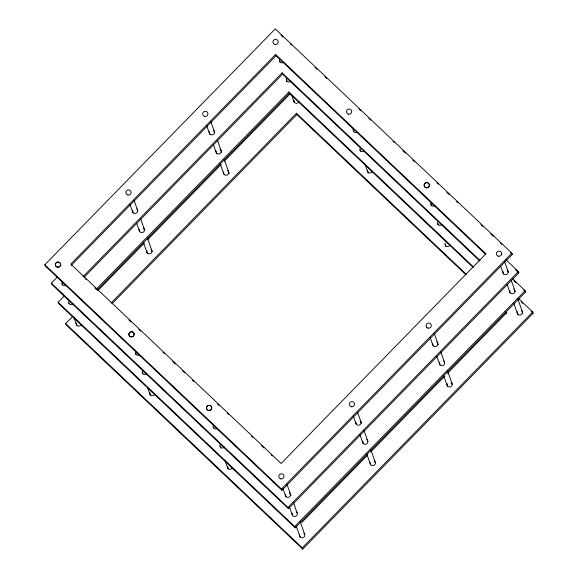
<?xml version="1.0" encoding="UTF-8"?>
<svg xmlns="http://www.w3.org/2000/svg" width="578" height="578" viewBox="0 0 578 578"><rect width="100%" height="100%" fill="white"/><g stroke="black" fill="none" stroke-linecap="round" stroke-linejoin="round"><path stroke-width="0.87" d="M44.846 264.753L275.258 28.9L511.877 253.164L512.325 254.421L281.912 490.281L45.294 266.01L44.846 264.753L281.472 489.024L281.912 490.281M505.938 259.76L518.394 271.566L518.842 272.823L288.429 508.676L51.81 284.412L51.363 283.155L57.656 276.71M275.605 54.462L70.791 264.11L281.125 463.462L485.932 253.807L275.605 54.462L276.046 55.719L485.722 254.443M71.239 265.367L276.046 55.719M82.979 276.703L282.115 72.864L480 260.411M512.715 278.885L525.164 290.691L525.612 291.948L295.199 527.801L58.58 303.537L58.132 302.28L64.433 295.835M84.056 277.317L282.563 74.121L282.115 72.864M96.056 289.383L288.892 91.989L473.664 267.115M97.133 289.99L289.332 93.246L288.892 91.989M518.285 298.32L532.706 311.99L533.154 313.247L302.742 549.1L66.123 324.836L65.675 323.579L72.604 316.491M97.783 290.712L144.37 243.027M147.52 239.805L221.172 164.405M224.322 161.183L290.423 93.52M111.157 302.937L296.435 113.281L466.135 274.131M112.233 303.551L296.875 114.538L296.435 113.281M281.472 489.024L511.877 253.164M288.429 508.676L287.981 507.419L518.394 271.566M295.199 527.801L294.758 526.544L525.164 290.691M367.492 455.189L301.954 522.281L300.639 521.038M370.643 451.967L444.374 376.495M447.524 373.265L506.762 312.633M302.742 549.1L302.301 547.843L532.706 311.99M280.944 35.128L282.909 36.992M290.12 43.827L291.435 45.07M315.032 67.431L316.997 69.295M324.858 76.751L326.83 78.615M358.945 109.054L360.91 110.918M368.778 118.374L370.744 120.238M393.026 141.357L394.34 142.6M402.859 150.677L405.481 153.163M412.692 159.998L414.657 161.862M436.946 182.98L438.254 184.223M446.78 192.301L449.402 194.786M456.606 201.621L457.921 202.856M480.86 224.604L482.825 226.468M490.693 233.924L493.316 236.409M500.526 243.237L501.834 244.48M510.36 252.557L512.325 254.421M515.562 269.716L518.842 272.823M513.813 280.764L515.778 282.628M523.646 290.084L525.612 291.948M282.563 74.121L479.791 261.046M521.356 302.063L522.664 303.305M531.189 311.383L533.154 313.247M289.332 93.246L472.804 267.13M296.875 114.538L465.926 274.767M505.244 312.026L506.552 313.269M84.995 278.408L86.31 279.651M94.828 287.728L96.793 289.585M128.901 320.017L130.866 321.881M138.727 329.337L140.692 331.194M162.974 352.313L164.282 353.555M172.8 361.626L175.423 364.111M182.626 370.939L184.592 372.803M192.46 380.259L193.767 381.502M217.357 403.856L219.322 405.72M227.183 413.169L228.498 414.412M251.43 436.152L252.738 437.394M261.256 445.465L263.879 447.95M271.082 454.778L272.397 456.02M51.363 283.155L287.981 507.419M58.132 302.28L294.758 526.544M65.675 323.579L302.301 547.843M504.529 261.415L507.997 271.212M511.154 280.128L514.774 290.337M517.881 299.108L522.317 311.636M500.707 266.371L503.026 272.903M507.087 284.369L509.796 292.027M513.791 303.305L517.339 313.327M434.244 333.361L437.719 343.159M440.87 352.074L444.489 362.283M447.596 371.054L452.032 383.575M430.14 337.501L432.741 344.849M436.802 356.315L439.511 363.974M443.507 375.252L447.054 385.273M364.797 163.762L367.464 171.276M291.565 94.908L293.927 101.584M357.457 411.97L360.925 421.767M364.082 430.675L367.695 440.891M370.801 449.662L375.238 462.183M353.346 416.109L355.947 423.457M360.007 434.923L362.717 442.582M366.712 453.86L370.26 463.874M210.84 121.618L214.308 131.416M217.465 140.331L221.085 150.54M224.192 159.311L228.621 171.839M206.729 125.758L209.33 133.106M213.39 144.572L216.107 152.231M220.102 163.509L223.65 173.53M286.926 484.162L290.394 493.959M293.552 502.874L297.171 513.083M300.278 521.855L304.714 534.375M282.823 488.302L285.424 495.649M289.484 507.116L292.193 514.774M296.189 526.052L299.736 536.073M134.045 200.226L137.521 210.024M140.678 218.939L144.29 229.148M147.397 237.919L151.833 250.447M224.856 460.11L227.515 467.624M129.942 204.366L132.543 211.714M136.603 223.18L139.312 230.839M143.308 242.117L146.855 252.138M147.491 387.339L149.861 394.023M73.962 317.647L76.332 324.33M426.766 327.943A2.63 2.579 -19.5 0 1 426.535 326.924M501.928 254.067A2.63 2.579 -19.5 0 1 502 254.32M60.921 265.071A2.63 2.579 -19.5 0 1 60.993 265.324M437.662 343.556A2.63 2.579 -19.5 0 1 438.232 344.669M433.11 345.854A2.63 2.579 -19.5 0 1 433.059 345.059M209.778 134.363A2.63 2.579 -19.5 0 1 209.691 133.056M214.098 131.647A2.63 2.579 -19.5 0 1 214.756 132.673M360.535 421.839A2.63 2.579 -19.5 0 1 361.438 423.269M356.323 424.462A2.63 2.579 -19.5 0 1 356.272 423.667M132.983 212.971A2.63 2.579 -19.5 0 1 132.962 211.404M137.463 210.421A2.63 2.579 -19.5 0 1 137.867 211.042M135.917 354.603A2.63 2.579 -19.5 0 1 135.967 353.288M353.476 131.596A2.63 2.579 -19.5 0 1 353.469 131.062M431.34 205.949A2.63 2.579 -19.5 0 1 431.159 204.402M213.528 427.944A2.63 2.579 -19.5 0 1 213.52 427.409M290.012 494.031A2.63 2.579 -19.5 0 1 290.958 495.729M285.864 496.907A2.63 2.579 -19.5 0 1 285.843 495.339M503.467 274.16A2.63 2.579 -19.5 0 1 503.445 272.592M507.607 271.292A2.63 2.579 -19.5 0 1 508.351 272.231M62.46 285.164A2.63 2.579 -19.5 0 1 62.438 283.596M279.99 62.164A2.63 2.579 -19.5 0 1 279.94 61.369M436.686 341.836A2.63 2.579 -19.5 0 1 437.582 345.117A2.63 2.579 -19.5 0 1 434.389 346.46A2.63 2.579 -19.5 0 1 432.655 343.534M213.65 130.39A2.63 2.579 -19.5 0 1 213.968 133.72A2.63 2.579 -19.5 0 1 210.674 134.595A2.63 2.579 -19.5 0 1 209.308 131.538M360.087 420.582A2.63 2.579 -19.5 0 1 360.715 423.862A2.63 2.579 -19.5 0 1 357.522 425.04A2.63 2.579 -19.5 0 1 355.86 422.142M136.683 208.846A2.63 2.579 -19.5 0 1 137.261 212.198A2.63 2.579 -19.5 0 1 133.952 213.239A2.63 2.579 -19.5 0 1 132.521 210.146M139.551 354.841A2.63 2.579 -19.5 0 1 135.527 352.031M357.146 132.102A2.63 2.579 -19.5 0 1 353.129 129.284M434.996 205.551A2.63 2.579 -19.5 0 1 430.87 202.64M216.996 428.58A2.63 2.579 -19.5 0 1 213.116 425.885M289.368 492.637A2.63 2.579 -19.5 0 1 290.3 495.837A2.63 2.579 -19.5 0 1 287.244 497.311A2.63 2.579 -19.5 0 1 285.301 494.602M507.166 270.034A2.63 2.579 -19.5 0 1 507.744 273.387A2.63 2.579 -19.5 0 1 504.435 274.427A2.63 2.579 -19.5 0 1 503.005 271.335M65.805 285.286A2.63 2.579 -19.5 0 1 61.99 282.339M283.408 62.547A2.63 2.579 -19.5 0 1 279.528 59.852M447.43 386.277A2.63 2.579 -19.5 0 1 447.567 384.717M451.974 383.973A2.63 2.579 -19.5 0 1 452.263 384.37M228.231 171.912A2.63 2.579 -19.5 0 1 229.184 173.61M223.975 174.274A2.63 2.579 -19.5 0 1 223.968 173.74M370.635 464.878A2.63 2.579 -19.5 0 1 370.57 464.351M375.187 462.581A2.63 2.579 -19.5 0 1 375.339 462.768M147.303 253.395A2.63 2.579 -19.5 0 1 147.217 252.08M151.617 250.671A2.63 2.579 -19.5 0 1 152.274 251.705M150.518 395.742A2.63 2.579 -19.5 0 1 150.222 393.965M368.251 173.205A2.63 2.579 -19.5 0 1 367.883 170.965M445.775 246.596A2.63 2.579 -19.5 0 1 445.479 244.819M228.057 469.119A2.63 2.579 -19.5 0 1 228.028 467.067M300.177 537.323A2.63 2.579 -19.5 0 1 300.047 536.543M522.1 311.86A2.63 2.579 -19.5 0 1 522.83 313.146M517.881 314.822A2.63 2.579 -19.5 0 1 517.693 313.269M76.773 325.587A2.63 2.579 -19.5 0 1 76.686 324.272M294.303 102.588A2.63 2.579 -19.5 0 1 294.44 101.027M451.194 382.398A2.63 2.579 -19.5 0 1 451.729 385.829A2.63 2.579 -19.5 0 1 448.304 386.718A2.63 2.579 -19.5 0 1 447.119 383.46M227.595 170.517A2.63 2.579 -19.5 0 1 228.447 173.877A2.63 2.579 -19.5 0 1 225.131 175.083A2.63 2.579 -19.5 0 1 223.628 171.962M374.204 460.868A2.63 2.579 -19.5 0 1 375.064 464.221A2.63 2.579 -19.5 0 1 371.748 465.427A2.63 2.579 -19.5 0 1 370.238 462.306M150.995 249.263A2.63 2.579 -19.5 0 1 151.573 252.622A2.63 2.579 -19.5 0 1 148.264 253.655A2.63 2.579 -19.5 0 1 146.834 250.57M154.658 394.369A2.63 2.579 -19.5 0 1 151.219 395.518A2.63 2.579 -19.5 0 1 149.926 392.209M372.369 171.399A2.63 2.579 -19.5 0 1 367.341 170.228M450.024 245A2.63 2.579 -19.5 0 1 446.722 246.474A2.63 2.579 -19.5 0 1 445.096 243.309M232.313 467.97A2.63 2.579 -19.5 0 1 227.429 466.309M303.681 533.06A2.63 2.579 -19.5 0 1 304.534 536.413A2.63 2.579 -19.5 0 1 301.217 537.627A2.63 2.579 -19.5 0 1 299.715 534.505M521.479 310.451A2.63 2.579 -19.5 0 1 522.057 313.811A2.63 2.579 -19.5 0 1 518.748 314.844A2.63 2.579 -19.5 0 1 517.317 311.759M81.238 324.453A2.63 2.579 -19.5 0 1 77.929 325.927A2.63 2.579 -19.5 0 1 76.31 322.762M298.927 101.461A2.63 2.579 -19.5 0 1 295.654 103.216A2.63 2.579 -19.5 0 1 293.913 100.016M439.887 364.978A2.63 2.579 -19.5 0 1 439.937 363.663M444.272 362.514A2.63 2.579 -19.5 0 1 444.72 363.071M220.493 150.475A2.63 2.579 -19.5 0 1 221.641 152.31M216.764 153.958A2.63 2.579 -19.5 0 1 216.468 152.18M363.092 443.586A2.63 2.579 -19.5 0 1 363.23 442.025M367.796 441.476A2.63 2.579 -19.5 0 1 367.926 441.679M143.9 229.228A2.63 2.579 -19.5 0 1 144.803 230.658M139.645 231.583A2.63 2.579 -19.5 0 1 139.638 231.048M142.86 374.219A2.63 2.579 -19.5 0 1 142.636 372.933M360.361 151.234A2.63 2.579 -19.5 0 1 360.347 149.666M438.117 225.073A2.63 2.579 -19.5 0 1 437.936 223.527M220.767 448.253A2.63 2.579 -19.5 0 1 220.399 446.014M292.569 515.778A2.63 2.579 -19.5 0 1 292.706 514.218M514.384 290.416A2.63 2.579 -19.5 0 1 515.287 291.847M510.121 292.771A2.63 2.579 -19.5 0 1 510.114 292.237M69.114 303.775A2.63 2.579 -19.5 0 1 69.107 303.24M286.926 81.787A2.63 2.579 -19.5 0 1 286.811 79.974M443.651 361.106A2.63 2.579 -19.5 0 1 444.186 364.53A2.63 2.579 -19.5 0 1 440.761 365.419A2.63 2.579 -19.5 0 1 439.576 362.16M219.835 149.095A2.63 2.579 -19.5 0 1 221.013 152.346A2.63 2.579 -19.5 0 1 217.834 153.871A2.63 2.579 -19.5 0 1 216.02 150.923M366.669 439.569A2.63 2.579 -19.5 0 1 367.521 442.929A2.63 2.579 -19.5 0 1 364.205 444.135A2.63 2.579 -19.5 0 1 362.702 441.014M143.257 227.826A2.63 2.579 -19.5 0 1 144.117 231.186A2.63 2.579 -19.5 0 1 140.801 232.392A2.63 2.579 -19.5 0 1 139.291 229.271M146.682 373.655A2.63 2.579 -19.5 0 1 142.296 371.155M364.111 151.075A2.63 2.579 -19.5 0 1 359.798 148.929M441.946 224.517A2.63 2.579 -19.5 0 1 437.488 222.27M224.495 447.083A2.63 2.579 -19.5 0 1 219.951 444.757M296.138 511.761A2.63 2.579 -19.5 0 1 296.998 515.121A2.63 2.579 -19.5 0 1 293.675 516.327A2.63 2.579 -19.5 0 1 292.172 513.206M513.741 289.014A2.63 2.579 -19.5 0 1 514.593 292.374A2.63 2.579 -19.5 0 1 511.277 293.581A2.63 2.579 -19.5 0 1 509.774 290.459M73.153 303.97A2.63 2.579 -19.5 0 1 68.768 301.463M290.756 81.223A2.63 2.579 -19.5 0 1 286.37 78.716M428.182 328.138A2.63 2.579 -19.5 0 0 431.202 324.757A2.63 2.579 -19.5 0 0 426.752 323.911A2.63 2.579 -19.5 0 0 428.182 328.138M204.778 116.402A2.63 2.579 -19.5 0 0 207.791 113.013A2.63 2.579 -19.5 0 0 203.34 112.168A2.63 2.579 -19.5 0 0 204.778 116.402M351.395 406.746A2.63 2.579 -19.5 0 0 354.408 403.365A2.63 2.579 -19.5 0 0 349.957 402.519A2.63 2.579 -19.5 0 0 351.395 406.746M127.984 195.01A2.63 2.579 -19.5 0 0 131.004 191.621A2.63 2.579 -19.5 0 0 126.553 190.776A2.63 2.579 -19.5 0 0 127.984 195.01M130.975 336.837A2.63 2.579 -19.5 0 0 133.988 333.455A2.63 2.579 -19.5 0 0 129.537 332.61A2.63 2.579 -19.5 0 0 130.975 336.837A2.63 2.579 -19.5 0 0 134.009 333.506A2.63 2.579 -19.5 0 0 129.559 332.661A2.63 2.579 -19.5 0 0 130.989 336.887M348.592 114.148A2.63 2.579 -19.5 0 0 351.605 110.759A2.63 2.579 -19.5 0 0 347.154 109.914A2.63 2.579 -19.5 0 0 348.592 114.148M426.232 187.691A2.63 2.579 -19.5 0 0 429.244 184.31A2.63 2.579 -19.5 0 0 424.794 183.464A2.63 2.579 -19.5 0 0 426.232 187.691M426.246 187.749A2.63 2.579 -19.5 0 0 429.266 184.36A2.63 2.579 -19.5 0 0 424.816 183.515A2.63 2.579 -19.5 0 0 426.246 187.749M208.629 410.438A2.63 2.579 -19.5 0 0 211.642 407.057A2.63 2.579 -19.5 0 0 207.191 406.211A2.63 2.579 -19.5 0 0 208.629 410.438A2.63 2.579 -19.5 0 0 211.664 407.107A2.63 2.579 -19.5 0 0 207.213 406.262A2.63 2.579 -19.5 0 0 208.651 410.488M280.85 478.887A2.63 2.579 -19.5 0 0 283.863 475.506A2.63 2.579 -19.5 0 0 279.412 474.661A2.63 2.579 -19.5 0 0 280.85 478.887M498.467 256.199A2.63 2.579 -19.5 0 0 501.48 252.81A2.63 2.579 -19.5 0 0 497.037 251.965A2.63 2.579 -19.5 0 0 498.467 256.199M57.446 267.144A2.63 2.579 -19.5 0 0 60.459 263.763A2.63 2.579 -19.5 0 0 56.008 262.918A2.63 2.579 -19.5 0 0 57.446 267.144M57.46 267.202A2.63 2.579 -19.5 0 0 60.473 263.814A2.63 2.579 -19.5 0 0 56.023 262.968A2.63 2.579 -19.5 0 0 57.46 267.202M275.063 44.455A2.63 2.579 -19.5 0 0 278.076 41.074A2.63 2.579 -19.5 0 0 273.625 40.222A2.63 2.579 -19.5 0 0 275.063 44.455"/></g></svg>
